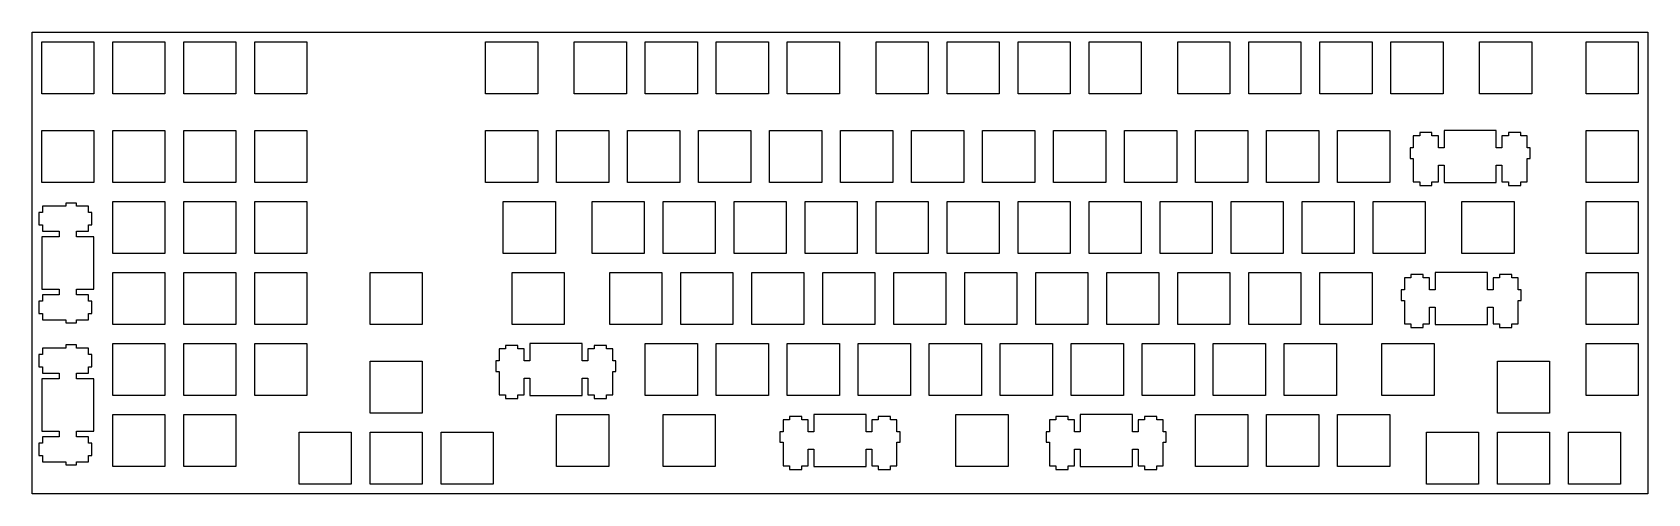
# Model space of a CAD drawing. Extents: x 0 to 433, y 0 to 124.
import ezdxf

# ---------------------------------------------------------------- set-up
doc = ezdxf.new("R2010")
doc.units = 0
doc.layers.get('0').update_dxf_attribs({"linetype": 'CONTINUOUS'})

msp = doc.modelspace()

# ---------------------------------------------------------------- linework, layer by layer
at = {"color": 0}
for p, q in [((0.09508, 124.083), (433.483, 124.083)), ((0.09508, 0.25769), (0.09508, 124.083)), ((2.61965, 121.558), (16.6192, 121.558)), ((2.61965, 107.559), (2.61965, 121.558)), ((16.6192, 121.558), (16.6192, 107.559)), ((21.6697, 121.558), (35.669, 121.558)), ((21.6697, 107.559), (21.6697, 121.558)), ((35.669, 121.558), (35.669, 107.559)), ((40.7197, 121.558), (54.719, 121.558)), ((40.7197, 107.559), (40.7197, 121.558)), ((54.719, 121.558), (54.719, 107.559)), ((59.7697, 121.558), (73.769, 121.558)), ((59.7697, 107.559), (59.7697, 121.558)), ((73.769, 121.558), (73.769, 107.559)), ((121.682, 121.558), (135.682, 121.558)), ((121.682, 107.559), (121.682, 121.558)), ((135.682, 121.558), (135.682, 107.559)), ((145.495, 121.558), (159.494, 121.558)), ((145.495, 107.559), (145.495, 121.558)), ((159.494, 121.558), (159.494, 107.559)), ((164.545, 121.558), (178.544, 121.558)), ((164.545, 107.559), (164.545, 121.558)), ((178.544, 121.558), (178.544, 107.559)), ((183.595, 121.558), (197.594, 121.558)), ((183.595, 107.559), (183.595, 121.558)), ((197.594, 121.558), (197.594, 107.559)), ((202.645, 121.558), (216.644, 121.558)), ((202.645, 107.559), (202.645, 121.558)), ((216.644, 121.558), (216.644, 107.559)), ((226.457, 121.558), (240.457, 121.558)), ((226.457, 107.559), (226.457, 121.558)), ((240.457, 121.558), (240.457, 107.559)), ((245.507, 121.558), (259.507, 121.558)), ((245.507, 107.559), (245.507, 121.558)), ((259.507, 121.558), (259.507, 107.559)), ((264.557, 121.558), (278.557, 121.558)), ((264.557, 107.559), (264.557, 121.558)), ((278.557, 121.558), (278.557, 107.559)), ((283.607, 121.558), (297.607, 121.558)), ((283.607, 107.559), (283.607, 121.558)), ((297.607, 121.558), (297.607, 107.559)), ((307.42, 121.558), (321.419, 121.558)), ((307.42, 107.559), (307.42, 121.558)), ((321.419, 121.558), (321.419, 107.559)), ((326.47, 121.558), (340.469, 121.558)), ((326.47, 107.559), (326.47, 121.558)), ((340.469, 121.558), (340.469, 107.559)), ((345.52, 121.558), (359.519, 121.558)), ((345.52, 107.559), (345.52, 121.558)), ((359.519, 121.558), (359.519, 107.559)), ((364.571, 121.558), (378.569, 121.558)), ((364.571, 107.559), (364.571, 121.558)), ((378.569, 121.558), (378.569, 107.559)), ((388.384, 121.558), (402.382, 121.558)), ((388.384, 107.559), (388.384, 121.558)), ((402.382, 121.558), (402.382, 107.559)), ((416.959, 121.558), (430.957, 121.558)), ((416.959, 107.559), (416.959, 121.558)), ((430.957, 121.558), (430.957, 107.559)), ((433.483, 124.083), (433.483, 0.25769)), ((16.6192, 107.559), (2.61965, 107.559)), ((35.669, 107.559), (21.6697, 107.559)), ((54.719, 107.559), (40.7197, 107.559)), ((73.769, 107.559), (59.7697, 107.559)), ((135.682, 107.559), (121.682, 107.559)), ((159.494, 107.559), (145.495, 107.559)), ((178.544, 107.559), (164.545, 107.559)), ((197.594, 107.559), (183.595, 107.559)), ((216.644, 107.559), (202.645, 107.559)), ((240.457, 107.559), (226.457, 107.559)), ((259.507, 107.559), (245.507, 107.559)), ((278.557, 107.559), (264.557, 107.559)), ((297.607, 107.559), (283.607, 107.559)), ((321.419, 107.559), (307.42, 107.559)), ((340.469, 107.559), (326.47, 107.559)), ((359.519, 107.559), (345.52, 107.559)), ((378.569, 107.559), (364.571, 107.559)), ((402.382, 107.559), (388.384, 107.559)), ((430.957, 107.559), (416.959, 107.559)), ((2.61965, 97.7456), (16.6192, 97.7456)), ((2.61965, 83.7463), (2.61965, 97.7456)), ((16.6192, 97.7456), (16.6192, 83.7463)), ((21.6697, 97.7456), (35.669, 97.7456)), ((21.6697, 83.7463), (21.6697, 97.7456)), ((35.669, 97.7456), (35.669, 83.7463)), ((40.7197, 97.7456), (54.719, 97.7456)), ((40.7197, 83.7463), (40.7197, 97.7456)), ((54.719, 97.7456), (54.719, 83.7463)), ((59.7697, 97.7456), (73.769, 97.7456)), ((59.7697, 83.7463), (59.7697, 97.7456)), ((73.769, 97.7456), (73.769, 83.7463)), ((121.682, 97.7456), (135.682, 97.7456)), ((121.682, 83.7463), (121.682, 97.7456)), ((135.682, 97.7456), (135.682, 83.7463)), ((140.732, 97.7456), (154.732, 97.7456)), ((140.732, 83.7463), (140.732, 97.7456)), ((154.732, 97.7456), (154.732, 83.7463)), ((159.782, 97.7456), (173.782, 97.7456)), ((159.782, 83.7463), (159.782, 97.7456)), ((173.782, 97.7456), (173.782, 83.7463)), ((178.832, 97.7456), (192.832, 97.7456)), ((178.832, 83.7463), (178.832, 97.7456)), ((192.832, 97.7456), (192.832, 83.7463)), ((197.882, 97.7456), (211.882, 97.7456)), ((197.882, 83.7463), (197.882, 97.7456)), ((211.882, 97.7456), (211.882, 83.7463)), ((216.932, 97.7456), (230.932, 97.7456)), ((216.932, 83.7463), (216.932, 97.7456)), ((230.932, 97.7456), (230.932, 83.7463)), ((235.982, 97.7456), (249.982, 97.7456)), ((235.982, 83.7463), (235.982, 97.7456)), ((249.982, 97.7456), (249.982, 83.7463)), ((255.032, 97.7456), (269.032, 97.7456)), ((255.032, 83.7463), (255.032, 97.7456)), ((269.032, 97.7456), (269.032, 83.7463)), ((274.082, 97.7456), (288.082, 97.7456)), ((274.082, 83.7463), (274.082, 97.7456)), ((288.082, 97.7456), (288.082, 83.7463)), ((293.132, 97.7456), (307.132, 97.7456)), ((293.132, 83.7463), (293.132, 97.7456)), ((307.132, 97.7456), (307.132, 83.7463)), ((312.182, 97.7456), (326.182, 97.7456)), ((312.182, 83.7463), (312.182, 97.7456)), ((326.182, 97.7456), (326.182, 83.7463)), ((331.232, 97.7456), (345.232, 97.7456)), ((331.232, 83.7463), (331.232, 97.7456)), ((345.232, 97.7456), (345.232, 83.7463)), ((350.282, 97.7456), (364.282, 97.7456)), ((350.282, 83.7463), (350.282, 97.7456)), ((364.282, 97.7456), (364.282, 83.7463)), ((372.308, 96.2766), (370.582, 96.2766)), ((370.582, 96.2766), (370.582, 93.0465)), ((375.606, 97.1959), (372.308, 97.1959)), ((372.308, 97.1959), (372.308, 96.2766)), ((375.606, 96.2766), (375.606, 97.1959)), ((377.331, 96.2766), (375.606, 96.2766)), ((377.331, 93.0465), (377.331, 96.2766)), ((378.859, 97.7456), (378.859, 93.0465)), ((392.857, 97.7456), (378.859, 97.7456)), ((392.857, 93.0465), (392.857, 97.7456)), ((396.106, 96.2766), (394.381, 96.2766)), ((394.381, 96.2766), (394.381, 93.0465)), ((399.408, 97.1959), (396.106, 97.1959)), ((396.106, 97.1959), (396.106, 96.2766)), ((399.408, 96.2766), (399.408, 97.1959)), ((401.133, 96.2766), (399.408, 96.2766)), ((401.133, 93.0465), (401.133, 96.2766)), ((416.959, 97.7456), (430.957, 97.7456)), ((416.959, 83.7463), (416.959, 97.7456)), ((430.957, 97.7456), (430.957, 83.7463)), ((370.582, 93.0465), (369.757, 93.0465)), ((369.757, 93.0465), (369.757, 90.2462)), ((378.859, 93.0465), (377.331, 93.0465)), ((394.381, 93.0465), (392.857, 93.0465)), ((401.955, 93.0465), (401.133, 93.0465)), ((401.955, 90.2462), (401.955, 93.0465)), ((369.757, 90.2462), (370.582, 90.2462)), ((370.582, 90.2462), (370.582, 83.9763)), ((377.331, 83.9763), (377.331, 88.4467)), ((377.331, 88.4467), (378.859, 88.4467)), ((378.859, 88.4467), (378.859, 83.7463)), ((392.857, 83.7463), (392.857, 88.4467)), ((392.857, 88.4467), (394.381, 88.4467)), ((394.381, 88.4467), (394.381, 83.9763)), ((401.133, 83.9763), (401.133, 90.2462)), ((401.133, 90.2462), (401.955, 90.2462)), ((16.6192, 83.7463), (2.61965, 83.7463)), ((35.669, 83.7463), (21.6697, 83.7463)), ((54.719, 83.7463), (40.7197, 83.7463)), ((73.769, 83.7463), (59.7697, 83.7463)), ((135.682, 83.7463), (121.682, 83.7463)), ((154.732, 83.7463), (140.732, 83.7463)), ((173.782, 83.7463), (159.782, 83.7463)), ((192.832, 83.7463), (178.832, 83.7463)), ((211.882, 83.7463), (197.882, 83.7463)), ((230.932, 83.7463), (216.932, 83.7463)), ((249.982, 83.7463), (235.982, 83.7463)), ((269.032, 83.7463), (255.032, 83.7463)), ((288.082, 83.7463), (274.082, 83.7463)), ((307.132, 83.7463), (293.132, 83.7463)), ((326.182, 83.7463), (312.182, 83.7463)), ((345.232, 83.7463), (331.232, 83.7463)), ((364.282, 83.7463), (350.282, 83.7463)), ((370.582, 83.9763), (372.308, 83.9763)), ((372.308, 83.9763), (372.308, 82.9966)), ((372.308, 82.9966), (375.606, 82.9966)), ((375.606, 82.9966), (375.606, 83.9763)), ((375.606, 83.9763), (377.331, 83.9763)), ((378.859, 83.7463), (392.857, 83.7463)), ((394.381, 83.9763), (396.106, 83.9763)), ((396.106, 83.9763), (396.106, 82.9966)), ((396.106, 82.9966), (399.408, 82.9966)), ((399.408, 82.9966), (399.408, 83.9763)), ((399.408, 83.9763), (401.133, 83.9763)), ((430.957, 83.7463), (416.959, 83.7463)), ((9.11849, 78.2712), (9.11849, 77.4457)), ((11.92, 78.2712), (9.11849, 78.2712)), ((11.92, 77.4457), (11.92, 78.2712)), ((21.6697, 78.6956), (35.669, 78.6956)), ((21.6697, 64.6963), (21.6697, 78.6956)), ((35.669, 78.6956), (35.669, 64.6963)), ((40.7197, 78.6956), (54.719, 78.6956)), ((40.7197, 64.6963), (40.7197, 78.6956)), ((54.719, 78.6956), (54.719, 64.6963)), ((59.7697, 78.6956), (73.769, 78.6956)), ((59.7697, 64.6963), (59.7697, 78.6956)), ((73.769, 78.6956), (73.769, 64.6963)), ((126.445, 78.6956), (140.444, 78.6956)), ((126.445, 64.6963), (126.445, 78.6956)), ((140.444, 78.6956), (140.444, 64.6963)), ((150.257, 78.6956), (164.257, 78.6956)), ((150.257, 64.6963), (150.257, 78.6956)), ((164.257, 78.6956), (164.257, 64.6963)), ((169.307, 78.6956), (183.307, 78.6956)), ((169.307, 64.6963), (169.307, 78.6956)), ((183.307, 78.6956), (183.307, 64.6963)), ((188.357, 78.6956), (202.357, 78.6956)), ((188.357, 64.6963), (188.357, 78.6956)), ((202.357, 78.6956), (202.357, 64.6963)), ((207.407, 78.6956), (221.407, 78.6956)), ((207.407, 64.6963), (207.407, 78.6956)), ((221.407, 78.6956), (221.407, 64.6963)), ((226.457, 78.6956), (240.457, 78.6956)), ((226.457, 64.6963), (226.457, 78.6956)), ((240.457, 78.6956), (240.457, 64.6963)), ((245.507, 78.6956), (259.507, 78.6956)), ((245.507, 64.6963), (245.507, 78.6956)), ((259.507, 78.6956), (259.507, 64.6963)), ((264.557, 78.6956), (278.557, 78.6956)), ((264.557, 64.6963), (264.557, 78.6956)), ((278.557, 78.6956), (278.557, 64.6963)), ((283.607, 78.6956), (297.607, 78.6956)), ((283.607, 64.6963), (283.607, 78.6956)), ((297.607, 78.6956), (297.607, 64.6963)), ((302.657, 78.6956), (316.657, 78.6956)), ((302.657, 64.6963), (302.657, 78.6956)), ((316.657, 78.6956), (316.657, 64.6963)), ((321.707, 78.6956), (335.707, 78.6956)), ((321.707, 64.6963), (321.707, 78.6956)), ((335.707, 78.6956), (335.707, 64.6963)), ((340.757, 78.6956), (354.757, 78.6956)), ((340.757, 64.6963), (340.757, 78.6956)), ((354.757, 78.6956), (354.757, 64.6963)), ((359.809, 78.6956), (373.807, 78.6956)), ((359.809, 64.6963), (359.809, 78.6956)), ((373.807, 78.6956), (373.807, 64.6963)), ((383.621, 78.6956), (397.619, 78.6956)), ((383.621, 64.6963), (383.621, 78.6956)), ((397.619, 78.6956), (397.619, 64.6963)), ((416.959, 78.6956), (430.957, 78.6956)), ((416.959, 64.6963), (416.959, 78.6956)), ((430.957, 78.6956), (430.957, 64.6963)), ((2.84978, 75.722), (1.86862, 75.722)), ((1.86862, 75.722), (1.86862, 72.4214)), ((9.11849, 77.4457), (2.84978, 77.4457)), ((2.84978, 77.4457), (2.84978, 75.722)), ((15.1501, 77.4457), (11.92, 77.4457)), ((15.1501, 75.722), (15.1501, 77.4457)), ((16.0693, 75.722), (15.1501, 75.722)), ((16.0693, 72.4214), (16.0693, 75.722)), ((1.86862, 72.4214), (2.84978, 72.4214)), ((2.84978, 72.4214), (2.84978, 70.696)), ((2.84978, 70.696), (7.32014, 70.696)), ((7.32014, 70.696), (7.32014, 69.1706)), ((11.92, 69.1706), (11.92, 70.696)), ((11.92, 70.696), (15.1501, 70.696)), ((15.1501, 70.696), (15.1501, 72.4214)), ((15.1501, 72.4214), (16.0693, 72.4214)), ((7.32014, 69.1706), (2.61965, 69.1706)), ((2.61965, 69.1706), (2.61965, 55.1713)), ((16.6192, 69.1706), (11.92, 69.1706)), ((16.6192, 55.1713), (16.6192, 69.1706)), ((35.669, 64.6963), (21.6697, 64.6963)), ((54.719, 64.6963), (40.7197, 64.6963)), ((73.769, 64.6963), (59.7697, 64.6963)), ((140.444, 64.6963), (126.445, 64.6963)), ((164.257, 64.6963), (150.257, 64.6963)), ((183.307, 64.6963), (169.307, 64.6963)), ((202.357, 64.6963), (188.357, 64.6963)), ((221.407, 64.6963), (207.407, 64.6963)), ((240.457, 64.6963), (226.457, 64.6963)), ((259.507, 64.6963), (245.507, 64.6963)), ((278.557, 64.6963), (264.557, 64.6963)), ((297.607, 64.6963), (283.607, 64.6963)), ((316.657, 64.6963), (302.657, 64.6963)), ((335.707, 64.6963), (321.707, 64.6963)), ((354.757, 64.6963), (340.757, 64.6963)), ((373.807, 64.6963), (359.809, 64.6963)), ((397.619, 64.6963), (383.621, 64.6963)), ((430.957, 64.6963), (416.959, 64.6963)), ((21.6697, 59.6456), (35.669, 59.6456)), ((21.6697, 45.6463), (21.6697, 59.6456)), ((35.669, 59.6456), (35.669, 45.6463)), ((40.7197, 59.6456), (54.719, 59.6456)), ((40.7197, 45.6463), (40.7197, 59.6456)), ((54.719, 59.6456), (54.719, 45.6463)), ((59.7697, 59.6456), (73.769, 59.6456)), ((59.7697, 45.6463), (59.7697, 59.6456)), ((73.769, 59.6456), (73.769, 45.6463)), ((90.726, 59.6456), (104.725, 59.6456)), ((90.726, 45.6463), (90.726, 59.6456)), ((104.725, 59.6456), (104.725, 45.6463)), ((128.826, 59.6456), (142.825, 59.6456)), ((128.826, 45.6463), (128.826, 59.6456)), ((142.825, 59.6456), (142.825, 45.6463)), ((155.018, 59.6456), (169.019, 59.6456)), ((155.018, 45.6463), (155.018, 59.6456)), ((169.019, 59.6456), (169.019, 45.6463)), ((174.07, 59.6456), (188.069, 59.6456)), ((174.07, 45.6463), (174.07, 59.6456)), ((188.069, 59.6456), (188.069, 45.6463)), ((193.12, 59.6456), (207.119, 59.6456)), ((193.12, 45.6463), (193.12, 59.6456)), ((207.119, 59.6456), (207.119, 45.6463)), ((212.17, 59.6456), (226.169, 59.6456)), ((212.17, 45.6463), (212.17, 59.6456)), ((226.169, 59.6456), (226.169, 45.6463)), ((231.22, 59.6456), (245.219, 59.6456)), ((231.22, 45.6463), (231.22, 59.6456)), ((245.219, 59.6456), (245.219, 45.6463)), ((250.27, 59.6456), (264.269, 59.6456)), ((250.27, 45.6463), (250.27, 59.6456)), ((264.269, 59.6456), (264.269, 45.6463)), ((269.32, 59.6456), (283.319, 59.6456)), ((269.32, 45.6463), (269.32, 59.6456)), ((283.319, 59.6456), (283.319, 45.6463)), ((288.37, 59.6456), (302.369, 59.6456)), ((288.37, 45.6463), (288.37, 59.6456)), ((302.369, 59.6456), (302.369, 45.6463)), ((307.42, 59.6456), (321.419, 59.6456)), ((307.42, 45.6463), (307.42, 59.6456)), ((321.419, 59.6456), (321.419, 45.6463)), ((326.47, 59.6456), (340.469, 59.6456)), ((326.47, 45.6463), (326.47, 59.6456)), ((340.469, 59.6456), (340.469, 45.6463)), ((345.52, 59.6456), (359.519, 59.6456)), ((345.52, 45.6463), (345.52, 59.6456)), ((359.519, 59.6456), (359.519, 45.6463)), ((369.926, 58.1766), (368.201, 58.1766)), ((368.201, 58.1766), (368.201, 54.9465)), ((373.225, 59.0959), (369.926, 59.0959)), ((369.926, 59.0959), (369.926, 58.1766)), ((373.225, 58.1766), (373.225, 59.0959)), ((374.95, 58.1766), (373.225, 58.1766)), ((374.95, 54.9465), (374.95, 58.1766)), ((376.477, 59.6456), (376.477, 54.9465)), ((390.476, 59.6456), (376.477, 59.6456)), ((390.476, 54.9465), (390.476, 59.6456)), ((393.725, 58.1766), (392, 58.1766)), ((392, 58.1766), (392, 54.9465)), ((397.027, 59.0959), (393.725, 59.0959)), ((393.725, 59.0959), (393.725, 58.1766)), ((397.027, 58.1766), (397.027, 59.0959)), ((398.752, 58.1766), (397.027, 58.1766)), ((398.752, 54.9465), (398.752, 58.1766)), ((416.959, 59.6456), (430.957, 59.6456)), ((416.959, 45.6463), (416.959, 59.6456)), ((430.957, 59.6456), (430.957, 45.6463)), ((2.61965, 55.1713), (7.32014, 55.1713)), ((7.32014, 53.6455), (2.84978, 53.6455)), ((2.84978, 53.6455), (2.84978, 51.9218)), ((7.32014, 55.1713), (7.32014, 53.6455)), ((11.92, 53.6455), (11.92, 55.1713)), ((11.92, 55.1713), (16.6192, 55.1713)), ((15.1501, 53.6455), (11.92, 53.6455)), ((15.1501, 51.9218), (15.1501, 53.6455)), ((368.201, 54.9465), (367.376, 54.9465)), ((367.376, 54.9465), (367.376, 52.1462)), ((367.376, 52.1462), (368.201, 52.1462)), ((368.201, 52.1462), (368.201, 45.8763)), ((376.477, 54.9465), (374.95, 54.9465)), ((392, 54.9465), (390.476, 54.9465)), ((399.577, 54.9465), (398.752, 54.9465)), ((398.752, 45.8763), (398.752, 52.1462)), ((398.752, 52.1462), (399.577, 52.1462)), ((399.577, 52.1462), (399.577, 54.9465)), ((2.84978, 51.9218), (1.87, 51.9218)), ((1.87, 51.9218), (1.87, 48.6212)), ((1.87, 48.6212), (2.84978, 48.6212)), ((2.84978, 48.6212), (2.84978, 46.8962)), ((16.0693, 51.9218), (15.1501, 51.9218)), ((15.1501, 46.8962), (15.1501, 48.6212)), ((15.1501, 48.6212), (16.0693, 48.6212)), ((16.0693, 48.6212), (16.0693, 51.9218)), ((374.95, 45.8763), (374.95, 50.3467)), ((374.95, 50.3467), (376.477, 50.3467)), ((376.477, 50.3467), (376.477, 45.6463)), ((390.476, 45.6463), (390.476, 50.3467)), ((390.476, 50.3467), (392, 50.3467)), ((392, 50.3467), (392, 45.8763)), ((2.84978, 46.8962), (9.11987, 46.8962)), ((9.11987, 46.8962), (9.11987, 46.0721)), ((9.11987, 46.0721), (11.92, 46.0721)), ((11.92, 46.0721), (11.92, 46.8962)), ((11.92, 46.8962), (15.1501, 46.8962)), ((35.669, 45.6463), (21.6697, 45.6463)), ((54.719, 45.6463), (40.7197, 45.6463)), ((73.769, 45.6463), (59.7697, 45.6463)), ((104.725, 45.6463), (90.726, 45.6463)), ((142.825, 45.6463), (128.826, 45.6463)), ((169.019, 45.6463), (155.018, 45.6463)), ((188.069, 45.6463), (174.07, 45.6463)), ((207.119, 45.6463), (193.12, 45.6463)), ((226.169, 45.6463), (212.17, 45.6463)), ((245.219, 45.6463), (231.22, 45.6463)), ((264.269, 45.6463), (250.27, 45.6463)), ((283.319, 45.6463), (269.32, 45.6463)), ((302.369, 45.6463), (288.37, 45.6463)), ((321.419, 45.6463), (307.42, 45.6463)), ((340.469, 45.6463), (326.47, 45.6463)), ((359.519, 45.6463), (345.52, 45.6463)), ((368.201, 45.8763), (369.926, 45.8763)), ((369.926, 45.8763), (369.926, 44.8966)), ((369.926, 44.8966), (373.225, 44.8966)), ((373.225, 44.8966), (373.225, 45.8763)), ((373.225, 45.8763), (374.95, 45.8763)), ((376.477, 45.6463), (390.476, 45.6463)), ((392, 45.8763), (393.725, 45.8763)), ((393.725, 45.8763), (393.725, 44.8966)), ((393.725, 44.8966), (397.027, 44.8966)), ((397.027, 44.8966), (397.027, 45.8763)), ((397.027, 45.8763), (398.752, 45.8763)), ((430.957, 45.6463), (416.959, 45.6463)), ((9.11849, 39.3457), (2.84978, 39.3457)), ((2.84978, 39.3457), (2.84978, 37.622)), ((9.11849, 40.1712), (9.11849, 39.3457)), ((11.92, 40.1712), (9.11849, 40.1712)), ((11.92, 39.3457), (11.92, 40.1712)), ((15.1501, 39.3457), (11.92, 39.3457)), ((15.1501, 37.622), (15.1501, 39.3457)), ((21.6697, 40.5955), (35.669, 40.5955)), ((21.6697, 26.5961), (21.6697, 40.5955)), ((35.669, 40.5955), (35.669, 26.5961)), ((40.7197, 40.5955), (54.719, 40.5955)), ((40.7197, 26.5961), (40.7197, 40.5955)), ((54.719, 40.5955), (54.719, 26.5961)), ((59.7697, 40.5955), (73.769, 40.5955)), ((59.7697, 26.5961), (59.7697, 40.5955)), ((73.769, 40.5955), (73.769, 26.5961)), ((127.037, 39.1266), (125.312, 39.1266)), ((125.312, 39.1266), (125.312, 35.8965)), ((130.338, 40.0459), (127.037, 40.0459)), ((127.037, 40.0459), (127.037, 39.1266)), ((130.338, 39.1266), (130.338, 40.0459)), ((132.063, 39.1266), (130.338, 39.1266)), ((132.063, 35.8965), (132.063, 39.1266)), ((133.587, 40.5955), (133.587, 35.8965)), ((147.588, 40.5955), (133.587, 40.5955)), ((147.588, 35.8965), (147.588, 40.5955)), ((150.837, 39.1266), (149.112, 39.1266)), ((149.112, 39.1266), (149.112, 35.8965)), ((154.138, 40.0459), (150.837, 40.0459)), ((150.837, 40.0459), (150.837, 39.1266)), ((154.138, 39.1266), (154.138, 40.0459)), ((155.863, 39.1266), (154.138, 39.1266)), ((155.863, 35.8965), (155.863, 39.1266)), ((164.545, 40.5955), (178.544, 40.5955)), ((164.545, 26.5961), (164.545, 40.5955)), ((178.544, 40.5955), (178.544, 26.5961)), ((183.595, 40.5955), (197.594, 40.5955)), ((183.595, 26.5961), (183.595, 40.5955)), ((197.594, 40.5955), (197.594, 26.5961)), ((202.645, 40.5955), (216.644, 40.5955)), ((202.645, 26.5961), (202.645, 40.5955)), ((216.644, 40.5955), (216.644, 26.5961)), ((221.695, 40.5955), (235.694, 40.5955)), ((221.695, 26.5961), (221.695, 40.5955)), ((235.694, 40.5955), (235.694, 26.5961)), ((240.745, 40.5955), (254.744, 40.5955)), ((240.745, 26.5961), (240.745, 40.5955)), ((254.744, 40.5955), (254.744, 26.5961)), ((259.795, 40.5955), (273.794, 40.5955)), ((259.795, 26.5961), (259.795, 40.5955)), ((273.794, 40.5955), (273.794, 26.5961)), ((278.845, 40.5955), (292.844, 40.5955)), ((278.845, 26.5961), (278.845, 40.5955)), ((292.844, 40.5955), (292.844, 26.5961)), ((297.895, 40.5955), (311.894, 40.5955)), ((297.895, 26.5961), (297.895, 40.5955)), ((311.894, 40.5955), (311.894, 26.5961)), ((316.945, 40.5955), (330.944, 40.5955)), ((316.945, 26.5961), (316.945, 40.5955)), ((330.944, 40.5955), (330.944, 26.5961)), ((335.995, 40.5955), (349.994, 40.5955)), ((335.995, 26.5961), (335.995, 40.5955)), ((349.994, 40.5955), (349.994, 26.5961)), ((362.186, 40.5955), (376.188, 40.5955)), ((362.186, 26.5961), (362.186, 40.5955)), ((376.188, 40.5955), (376.188, 26.5961)), ((416.959, 40.5955), (430.957, 40.5955)), ((416.959, 26.5961), (416.959, 40.5955)), ((430.957, 40.5955), (430.957, 26.5961)), ((2.84978, 37.622), (1.86862, 37.622)), ((1.86862, 37.622), (1.86862, 34.3214)), ((16.0693, 37.622), (15.1501, 37.622)), ((16.0693, 34.3214), (16.0693, 37.622)), ((90.726, 35.833), (104.725, 35.833)), ((90.726, 21.8336), (90.726, 35.833)), ((104.725, 35.833), (104.725, 21.8336)), ((125.312, 35.8965), (124.488, 35.8965)), ((124.488, 35.8965), (124.488, 33.0963)), ((133.587, 35.8965), (132.063, 35.8965)), ((149.112, 35.8965), (147.588, 35.8965)), ((156.687, 35.8965), (155.863, 35.8965)), ((156.687, 33.0963), (156.687, 35.8965)), ((393.146, 35.833), (407.144, 35.833)), ((393.146, 21.8336), (393.146, 35.833)), ((407.144, 35.833), (407.144, 21.8336)), ((1.86862, 34.3214), (2.84978, 34.3214)), ((7.32014, 31.0706), (2.61965, 31.0706)), ((2.61965, 31.0706), (2.61965, 17.0711)), ((2.84978, 34.3214), (2.84978, 32.5961)), ((2.84978, 32.5961), (7.32014, 32.5961)), ((7.32014, 32.5961), (7.32014, 31.0706)), ((11.92, 31.0706), (11.92, 32.5961)), ((11.92, 32.5961), (15.1501, 32.5961)), ((16.6192, 31.0706), (11.92, 31.0706)), ((15.1501, 32.5961), (15.1501, 34.3214)), ((15.1501, 34.3214), (16.0693, 34.3214)), ((16.6192, 17.0711), (16.6192, 31.0706)), ((124.488, 33.0963), (125.312, 33.0963)), ((125.312, 33.0963), (125.312, 26.8263)), ((132.063, 26.8263), (132.063, 31.2966)), ((132.063, 31.2966), (133.587, 31.2966)), ((133.587, 31.2966), (133.587, 26.5961)), ((147.588, 26.5961), (147.588, 31.2966)), ((147.588, 31.2966), (149.112, 31.2966)), ((149.112, 31.2966), (149.112, 26.8263)), ((155.863, 26.8263), (155.863, 33.0963)), ((155.863, 33.0963), (156.687, 33.0963)), ((35.669, 26.5961), (21.6697, 26.5961)), ((54.719, 26.5961), (40.7197, 26.5961)), ((73.769, 26.5961), (59.7697, 26.5961)), ((125.312, 26.8263), (127.037, 26.8263)), ((127.037, 26.8263), (127.037, 25.8465)), ((130.338, 25.8465), (130.338, 26.8263)), ((130.338, 26.8263), (132.063, 26.8263)), ((133.587, 26.5961), (147.588, 26.5961)), ((149.112, 26.8263), (150.837, 26.8263)), ((150.837, 26.8263), (150.837, 25.8465)), ((154.138, 25.8465), (154.138, 26.8263)), ((154.138, 26.8263), (155.863, 26.8263)), ((178.544, 26.5961), (164.545, 26.5961)), ((197.594, 26.5961), (183.595, 26.5961)), ((216.644, 26.5961), (202.645, 26.5961)), ((235.694, 26.5961), (221.695, 26.5961)), ((254.744, 26.5961), (240.745, 26.5961)), ((273.794, 26.5961), (259.795, 26.5961)), ((292.844, 26.5961), (278.845, 26.5961)), ((311.894, 26.5961), (297.895, 26.5961)), ((330.944, 26.5961), (316.945, 26.5961)), ((349.994, 26.5961), (335.995, 26.5961)), ((376.188, 26.5961), (362.186, 26.5961)), ((430.957, 26.5961), (416.959, 26.5961)), ((104.725, 21.8336), (90.726, 21.8336)), ((127.037, 25.8465), (130.338, 25.8465)), ((150.837, 25.8465), (154.138, 25.8465)), ((407.144, 21.8336), (393.146, 21.8336)), ((21.6697, 21.5456), (35.669, 21.5456)), ((21.6697, 7.54613), (21.6697, 21.5456)), ((35.669, 21.5456), (35.669, 7.54613)), ((40.7197, 21.5456), (54.719, 21.5456)), ((40.7197, 7.54613), (40.7197, 21.5456)), ((54.719, 21.5456), (54.719, 7.54613)), ((140.732, 21.5456), (154.732, 21.5456)), ((140.732, 7.54613), (140.732, 21.5456)), ((154.732, 21.5456), (154.732, 7.54613)), ((169.307, 21.5456), (183.307, 21.5456)), ((169.307, 7.54613), (169.307, 21.5456)), ((183.307, 21.5456), (183.307, 7.54613)), ((203.237, 20.0767), (201.512, 20.0767)), ((201.512, 20.0767), (201.512, 16.8465)), ((206.538, 20.9958), (203.237, 20.9958)), ((203.237, 20.9958), (203.237, 20.0767)), ((206.538, 20.0767), (206.538, 20.9958)), ((208.263, 20.0767), (206.538, 20.0767)), ((208.263, 16.8465), (208.263, 20.0767)), ((209.787, 21.5456), (209.787, 16.8465)), ((223.788, 21.5456), (209.787, 21.5456)), ((223.788, 16.8465), (223.788, 21.5456)), ((227.037, 20.0767), (225.312, 20.0767)), ((225.312, 20.0767), (225.312, 16.8465)), ((230.338, 20.9958), (227.037, 20.9958)), ((227.037, 20.9958), (227.037, 20.0767)), ((230.338, 20.0767), (230.338, 20.9958)), ((232.063, 20.0767), (230.338, 20.0767)), ((232.063, 16.8465), (232.063, 20.0767)), ((247.887, 21.5456), (261.888, 21.5456)), ((247.887, 7.54613), (247.887, 21.5456)), ((261.888, 21.5456), (261.888, 7.54613)), ((274.676, 20.0767), (272.951, 20.0767)), ((272.951, 20.0767), (272.951, 16.8465)), ((277.975, 20.9958), (274.676, 20.9958)), ((274.676, 20.9958), (274.676, 20.0767)), ((277.975, 20.0767), (277.975, 20.9958)), ((279.701, 20.0767), (277.975, 20.0767)), ((279.701, 16.8465), (279.701, 20.0767)), ((281.226, 21.5456), (281.226, 16.8465)), ((295.225, 21.5456), (281.226, 21.5456)), ((295.225, 16.8465), (295.225, 21.5456)), ((298.475, 20.0767), (296.751, 20.0767)), ((296.751, 20.0767), (296.751, 16.8465)), ((301.775, 20.9958), (298.475, 20.9958)), ((298.475, 20.9958), (298.475, 20.0767)), ((301.775, 20.0767), (301.775, 20.9958)), ((303.5, 20.0767), (301.775, 20.0767)), ((303.5, 16.8465), (303.5, 20.0767)), ((312.182, 21.5456), (326.182, 21.5456)), ((312.182, 7.54613), (312.182, 21.5456)), ((326.182, 21.5456), (326.182, 7.54613)), ((331.232, 21.5456), (345.232, 21.5456)), ((331.232, 7.54613), (331.232, 21.5456)), ((345.232, 21.5456), (345.232, 7.54613)), ((350.282, 21.5456), (364.282, 21.5456)), ((350.282, 7.54613), (350.282, 21.5456)), ((364.282, 21.5456), (364.282, 7.54613)), ((2.84978, 13.8217), (1.87, 13.8217)), ((1.87, 13.8217), (1.87, 10.5213)), ((2.61965, 17.0711), (7.32014, 17.0711)), ((7.32014, 15.5456), (2.84978, 15.5456)), ((2.84978, 15.5456), (2.84978, 13.8217)), ((7.32014, 17.0711), (7.32014, 15.5456)), ((11.92, 15.5456), (11.92, 17.0711)), ((11.92, 17.0711), (16.6192, 17.0711)), ((15.1501, 15.5456), (11.92, 15.5456)), ((15.1501, 13.8217), (15.1501, 15.5456)), ((16.0693, 13.8217), (15.1501, 13.8217)), ((16.0693, 10.5213), (16.0693, 13.8217)), ((71.676, 16.7831), (85.6753, 16.7831)), ((71.676, 2.78364), (71.676, 16.7831)), ((85.6753, 16.7831), (85.6753, 2.78364)), ((90.726, 16.7831), (104.725, 16.7831)), ((90.726, 2.78364), (90.726, 16.7831)), ((104.725, 16.7831), (104.725, 2.78364)), ((109.776, 16.7831), (123.775, 16.7831)), ((109.776, 2.78364), (109.776, 16.7831)), ((123.775, 16.7831), (123.775, 2.78364)), ((201.512, 16.8465), (200.688, 16.8465)), ((200.688, 16.8465), (200.688, 14.0463)), ((200.688, 14.0463), (201.512, 14.0463)), ((201.512, 14.0463), (201.512, 7.77628)), ((209.787, 16.8465), (208.263, 16.8465)), ((225.312, 16.8465), (223.788, 16.8465)), ((232.887, 16.8465), (232.063, 16.8465)), ((232.063, 7.77628), (232.063, 14.0463)), ((232.063, 14.0463), (232.887, 14.0463)), ((232.887, 14.0463), (232.887, 16.8465)), ((272.951, 16.8465), (272.125, 16.8465)), ((272.125, 16.8465), (272.125, 14.0463)), ((272.125, 14.0463), (272.951, 14.0463)), ((272.951, 14.0463), (272.951, 7.77628)), ((281.226, 16.8465), (279.701, 16.8465)), ((296.751, 16.8465), (295.225, 16.8465)), ((304.326, 16.8465), (303.5, 16.8465)), ((303.5, 7.77628), (303.5, 14.0463)), ((303.5, 14.0463), (304.326, 14.0463)), ((304.326, 14.0463), (304.326, 16.8465)), ((374.096, 16.7831), (388.094, 16.7831)), ((374.096, 2.78364), (374.096, 16.7831)), ((388.094, 16.7831), (388.094, 2.78364)), ((393.146, 16.7831), (407.144, 16.7831)), ((393.146, 2.78364), (393.146, 16.7831)), ((407.144, 16.7831), (407.144, 2.78364)), ((412.196, 16.7831), (426.194, 16.7831)), ((412.196, 2.78364), (412.196, 16.7831)), ((426.194, 16.7831), (426.194, 2.78364)), ((1.87, 10.5213), (2.84978, 10.5213)), ((2.84978, 10.5213), (2.84978, 8.79602)), ((2.84978, 8.79602), (9.11987, 8.79602)), ((9.11987, 8.79602), (9.11987, 7.97197)), ((11.92, 7.97197), (11.92, 8.79602)), ((11.92, 8.79602), (15.1501, 8.79602)), ((15.1501, 8.79602), (15.1501, 10.5213)), ((15.1501, 10.5213), (16.0693, 10.5213)), ((208.263, 7.77628), (208.263, 12.2466)), ((208.263, 12.2466), (209.787, 12.2466)), ((209.787, 12.2466), (209.787, 7.54613)), ((223.788, 7.54613), (223.788, 12.2466)), ((223.788, 12.2466), (225.312, 12.2466)), ((225.312, 12.2466), (225.312, 7.77628)), ((279.701, 7.77628), (279.701, 12.2466)), ((279.701, 12.2466), (281.226, 12.2466)), ((281.226, 12.2466), (281.226, 7.54613)), ((295.225, 7.54613), (295.225, 12.2466)), ((295.225, 12.2466), (296.751, 12.2466)), ((296.751, 12.2466), (296.751, 7.77628)), ((9.11987, 7.97197), (11.92, 7.97197)), ((35.669, 7.54613), (21.6697, 7.54613)), ((54.719, 7.54613), (40.7197, 7.54613)), ((154.732, 7.54613), (140.732, 7.54613)), ((183.307, 7.54613), (169.307, 7.54613)), ((201.512, 7.77628), (203.237, 7.77628)), ((203.237, 7.77628), (203.237, 6.79648)), ((203.237, 6.79648), (206.538, 6.79648)), ((206.538, 6.79648), (206.538, 7.77628)), ((206.538, 7.77628), (208.263, 7.77628)), ((209.787, 7.54613), (223.788, 7.54613)), ((225.312, 7.77628), (227.037, 7.77628)), ((227.037, 7.77628), (227.037, 6.79648)), ((227.037, 6.79648), (230.338, 6.79648)), ((230.338, 6.79648), (230.338, 7.77628)), ((230.338, 7.77628), (232.063, 7.77628)), ((261.888, 7.54613), (247.887, 7.54613)), ((272.951, 7.77628), (274.676, 7.77628)), ((274.676, 7.77628), (274.676, 6.79648)), ((274.676, 6.79648), (277.975, 6.79648)), ((277.975, 6.79648), (277.975, 7.77628)), ((277.975, 7.77628), (279.701, 7.77628)), ((281.226, 7.54613), (295.225, 7.54613)), ((296.751, 7.77628), (298.475, 7.77628)), ((298.475, 7.77628), (298.475, 6.79648)), ((298.475, 6.79648), (301.775, 6.79648)), ((301.775, 6.79648), (301.775, 7.77628)), ((301.775, 7.77628), (303.5, 7.77628)), ((326.182, 7.54613), (312.182, 7.54613)), ((345.232, 7.54613), (331.232, 7.54613)), ((364.282, 7.54613), (350.282, 7.54613)), ((433.483, 0.25769), (0.09508, 0.25769)), ((85.6753, 2.78364), (71.676, 2.78364)), ((104.725, 2.78364), (90.726, 2.78364)), ((123.775, 2.78364), (109.776, 2.78364)), ((388.094, 2.78364), (374.096, 2.78364)), ((407.144, 2.78364), (393.146, 2.78364)), ((426.194, 2.78364), (412.196, 2.78364))]:
    msp.add_line(p, q, dxfattribs=at)

doc.saveas('drawing.dxf')
